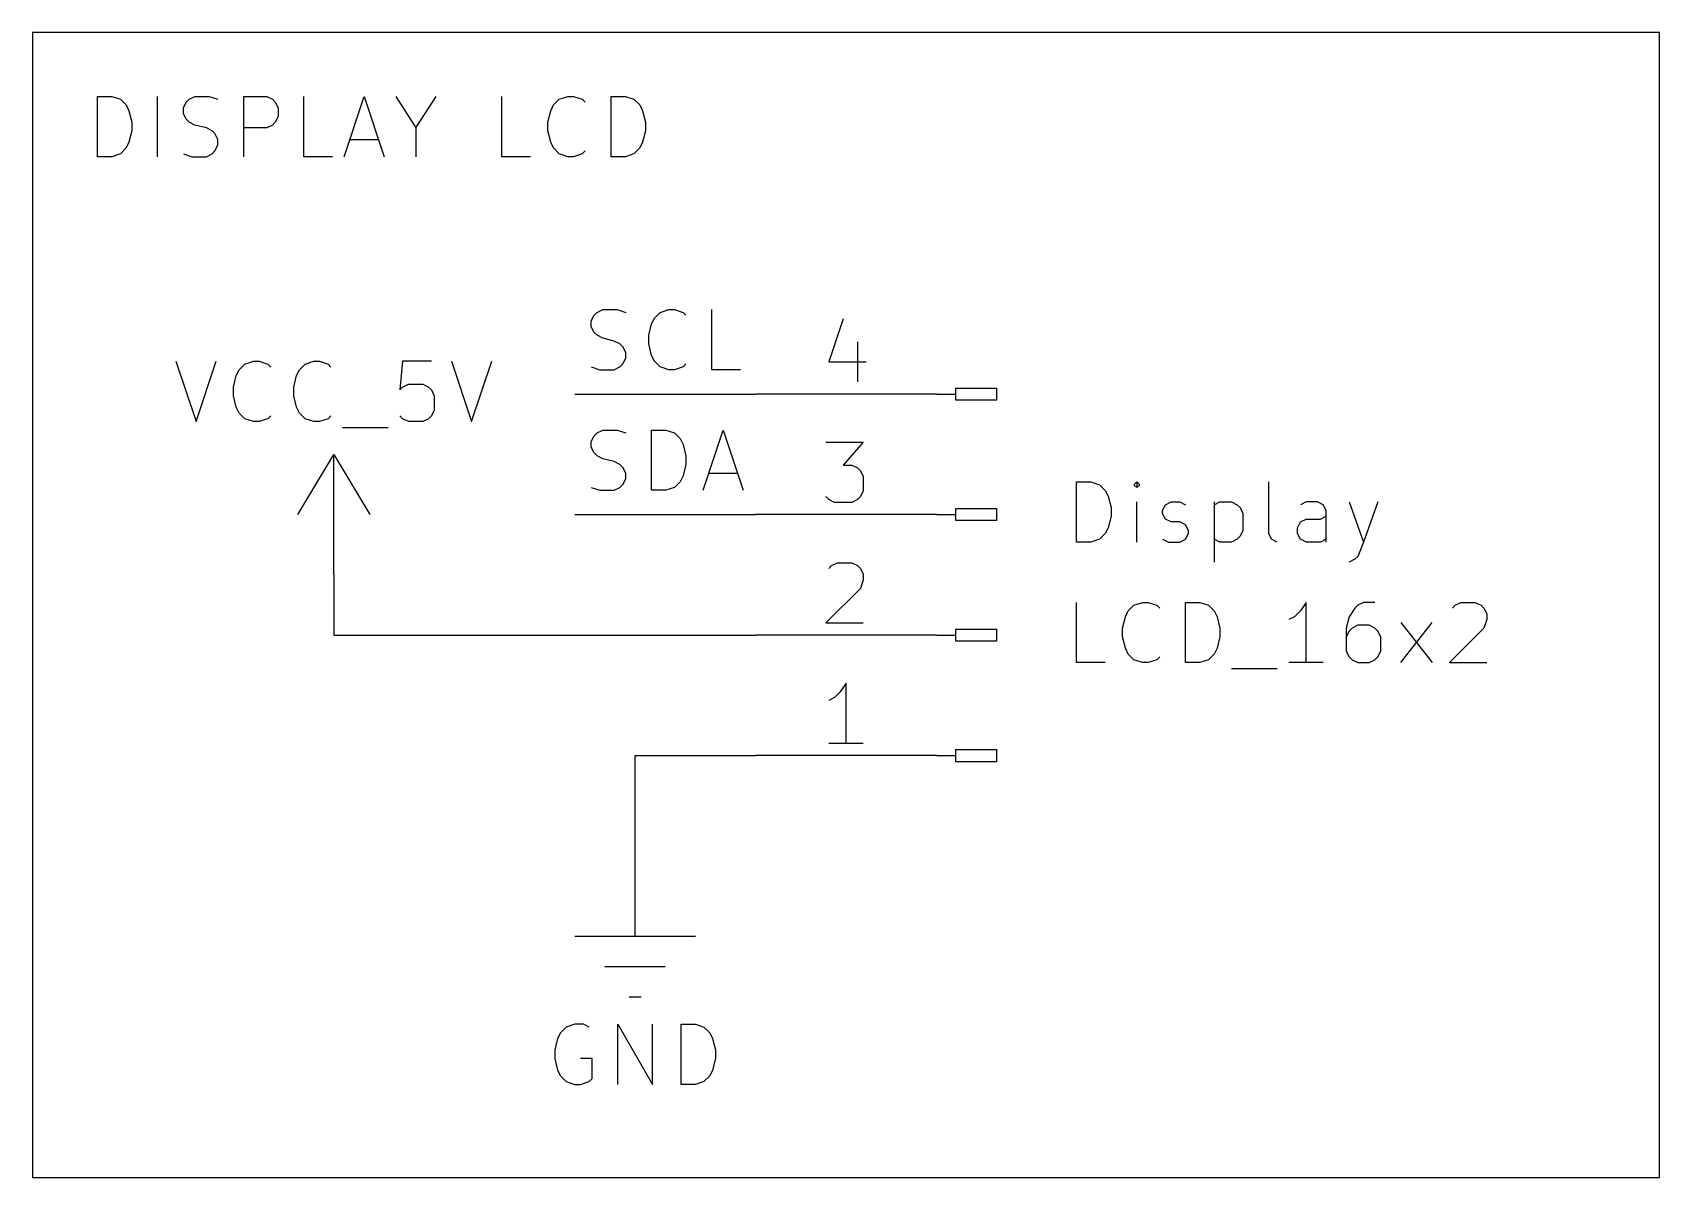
# Model space of a CAD drawing. Extents: x 0.4 to 11.3, y -7.9 to -0.4.
# Drawn here: x 6.9 to 8.25, y -5.55 to -4.6 of the extents above; entities that cross this region are included whole.
import ezdxf

# ---------------------------------------------------------------- set-up
doc = ezdxf.new("R2010")
doc.units = 0
doc.header["$MEASUREMENT"] = 0
for name, color, linetype in [('BLUE3', 171, 'CONTINUOUS'), ('CYAN2', 4, 'CONTINUOUS'), ('GRAY1', 251, 'CONTINUOUS'), ('GREEN3', 91, 'CONTINUOUS'), ('RED2', 1, 'CONTINUOUS'), ('RED3', 11, 'CONTINUOUS')]:
    doc.layers.add(name, color=color, linetype=linetype)

msp = doc.modelspace()

# ---------------------------------------------------------------- linework, layer by layer
at = {"layer": 'BLUE3', "linetype": 'CONTINUOUS'}
for p, q in [((6.9, -4.6), (6.9, -5.55)), ((8.25, -4.6), (6.9, -4.6)), ((8.25, -5.55), (8.25, -4.6)), ((6.9538, -4.703), (6.9538, -4.653)), ((6.9538, -4.653), (6.9657, -4.653)), ((6.9657, -4.653), (6.9729, -4.6553)), ((6.9729, -4.6553), (6.9776, -4.6601)), ((7.0038, -4.703), (7.0038, -4.653)), ((7.0276, -4.6577), (7.03, -4.6553)), ((7.03, -4.6553), (7.0348, -4.653)), ((7.0348, -4.653), (7.0467, -4.653)), ((7.0467, -4.653), (7.0538, -4.6553)), ((7.0752, -4.703), (7.0752, -4.653)), ((7.0752, -4.653), (7.0943, -4.653)), ((7.0943, -4.653), (7.099, -4.6553)), ((7.099, -4.6553), (7.1014, -4.6577)), ((7.1252, -4.703), (7.1252, -4.653)), ((7.1586, -4.703), (7.1752, -4.653)), ((7.1752, -4.653), (7.1919, -4.703)), ((7.2014, -4.653), (7.2181, -4.6792)), ((7.2181, -4.6792), (7.2348, -4.653)), ((7.2895, -4.703), (7.2895, -4.653)), ((7.3324, -4.6601), (7.3371, -4.6553)), ((7.3371, -4.6553), (7.3443, -4.653)), ((7.3443, -4.653), (7.349, -4.653)), ((7.349, -4.653), (7.3562, -4.6553)), ((7.3562, -4.6553), (7.3586, -4.6577)), ((7.38, -4.703), (7.38, -4.653)), ((7.38, -4.653), (7.3919, -4.653)), ((7.3919, -4.653), (7.399, -4.6553)), ((7.399, -4.6553), (7.4038, -4.6601)), ((6.9776, -4.6601), (6.98, -4.6649)), ((6.98, -4.6649), (6.9824, -4.6744)), ((7.0252, -4.6625), (7.0276, -4.6577)), ((7.0252, -4.6672), (7.0252, -4.6625)), ((7.0276, -4.672), (7.0252, -4.6672)), ((7.1014, -4.6577), (7.1038, -4.6625)), ((7.1038, -4.6696), (7.1014, -4.6744)), ((7.1038, -4.6625), (7.1038, -4.6696)), ((7.3276, -4.6744), (7.33, -4.6649)), ((7.33, -4.6649), (7.3324, -4.6601)), ((7.4038, -4.6601), (7.4062, -4.6649)), ((7.4062, -4.6649), (7.4086, -4.6744)), ((6.9824, -4.6815), (6.98, -4.6911)), ((6.9824, -4.6744), (6.9824, -4.6815)), ((7.03, -4.6744), (7.0276, -4.672)), ((7.0348, -4.6768), (7.03, -4.6744)), ((7.0443, -4.6792), (7.0348, -4.6768)), ((7.049, -4.6815), (7.0443, -4.6792)), ((7.0514, -4.6839), (7.049, -4.6815)), ((7.0538, -4.6887), (7.0514, -4.6839)), ((7.0943, -4.6792), (7.0752, -4.6792)), ((7.099, -4.6768), (7.0943, -4.6792)), ((7.1014, -4.6744), (7.099, -4.6768)), ((7.2181, -4.6792), (7.2181, -4.703)), ((7.3276, -4.6815), (7.3276, -4.6744)), ((7.33, -4.6911), (7.3276, -4.6815)), ((7.4086, -4.6815), (7.4062, -4.6911)), ((7.4086, -4.6744), (7.4086, -4.6815)), ((6.9776, -4.6958), (6.9729, -4.7006)), ((6.98, -4.6911), (6.9776, -4.6958)), ((7.0514, -4.6982), (7.0538, -4.6934)), ((7.0538, -4.6934), (7.0538, -4.6887)), ((7.1633, -4.6887), (7.1871, -4.6887)), ((7.3324, -4.6958), (7.33, -4.6911)), ((7.3371, -4.7006), (7.3324, -4.6958)), ((7.4038, -4.6958), (7.399, -4.7006)), ((7.4062, -4.6911), (7.4038, -4.6958)), ((6.9657, -4.703), (6.9538, -4.703)), ((6.9729, -4.7006), (6.9657, -4.703)), ((7.0252, -4.7006), (7.0324, -4.703)), ((7.0324, -4.703), (7.0443, -4.703)), ((7.0443, -4.703), (7.049, -4.7006)), ((7.049, -4.7006), (7.0514, -4.6982)), ((7.149, -4.703), (7.1252, -4.703)), ((7.3133, -4.703), (7.2895, -4.703)), ((7.3443, -4.703), (7.3371, -4.7006)), ((7.349, -4.703), (7.3443, -4.703)), ((7.3562, -4.7006), (7.349, -4.703)), ((7.3586, -4.6982), (7.3562, -4.7006)), ((7.3919, -4.703), (7.38, -4.703)), ((7.399, -4.7006), (7.3919, -4.703)), ((6.9, -5.55), (8.25, -5.55))]:
    msp.add_line(p, q, dxfattribs=at)
at = {"layer": 'CYAN2', "linetype": 'CONTINUOUS'}
for p, q in [((7.019, -4.8728), (7.0357, -4.9228)), ((7.0357, -4.9228), (7.0524, -4.8728)), ((7.0762, -4.8752), (7.0833, -4.8728)), ((7.0833, -4.8728), (7.0881, -4.8728)), ((7.0881, -4.8728), (7.0952, -4.8752)), ((7.1262, -4.8752), (7.1333, -4.8728)), ((7.1333, -4.8728), (7.1381, -4.8728)), ((7.1381, -4.8728), (7.1452, -4.8752)), ((7.2071, -4.8728), (7.2048, -4.8966)), ((7.231, -4.8728), (7.2071, -4.8728)), ((7.2476, -4.8728), (7.2643, -4.9228)), ((7.2643, -4.9228), (7.281, -4.8728)), ((7.0667, -4.8942), (7.069, -4.8847)), ((7.069, -4.8847), (7.0714, -4.8799)), ((7.0714, -4.8799), (7.0762, -4.8752)), ((7.0952, -4.8752), (7.0976, -4.8776)), ((7.1167, -4.8942), (7.119, -4.8847)), ((7.119, -4.8847), (7.1214, -4.8799)), ((7.1214, -4.8799), (7.1262, -4.8752)), ((7.1452, -4.8752), (7.1476, -4.8776)), ((7.0667, -4.9014), (7.0667, -4.8942)), ((7.1167, -4.9014), (7.1167, -4.8942)), ((7.2048, -4.8966), (7.2071, -4.8942)), ((7.2071, -4.8942), (7.2119, -4.8919)), ((7.2119, -4.8919), (7.2238, -4.8919)), ((7.2238, -4.8919), (7.2286, -4.8942)), ((7.2286, -4.8942), (7.231, -4.8966)), ((7.231, -4.8966), (7.2333, -4.9014)), ((7.069, -4.9109), (7.0667, -4.9014)), ((7.0714, -4.9157), (7.069, -4.9109)), ((7.119, -4.9109), (7.1167, -4.9014)), ((7.1214, -4.9157), (7.119, -4.9109)), ((7.2333, -4.9133), (7.231, -4.918)), ((7.2333, -4.9014), (7.2333, -4.9133)), ((7.0762, -4.9204), (7.0714, -4.9157)), ((7.0833, -4.9228), (7.0762, -4.9204)), ((7.0881, -4.9228), (7.0833, -4.9228)), ((7.0952, -4.9204), (7.0881, -4.9228)), ((7.0976, -4.918), (7.0952, -4.9204)), ((7.1262, -4.9204), (7.1214, -4.9157)), ((7.1333, -4.9228), (7.1262, -4.9204)), ((7.1381, -4.9228), (7.1333, -4.9228)), ((7.1452, -4.9204), (7.1381, -4.9228)), ((7.1476, -4.918), (7.1452, -4.9204)), ((7.2071, -4.9204), (7.2048, -4.918)), ((7.2119, -4.9228), (7.2071, -4.9204)), ((7.2238, -4.9228), (7.2119, -4.9228)), ((7.2286, -4.9204), (7.2238, -4.9228)), ((7.231, -4.918), (7.2286, -4.9204)), ((7.1571, -4.9276), (7.1952, -4.9276)), ((7.7663, -5.0228), (7.7663, -4.9728)), ((7.7663, -4.9728), (7.7782, -4.9728)), ((7.7782, -4.9728), (7.7853, -4.9752)), ((7.7853, -4.9752), (7.7901, -4.9799)), ((7.7901, -4.9799), (7.7925, -4.9847)), ((7.8163, -4.9728), (7.8139, -4.9752)), ((7.8139, -4.9752), (7.8163, -4.9776)), ((7.8187, -4.9752), (7.8163, -4.9728)), ((7.8163, -4.9728), (7.8163, -4.9776)), ((7.8163, -4.9776), (7.8187, -4.9752)), ((7.9258, -5.0157), (7.9258, -4.9728)), ((7.7925, -4.9847), (7.7949, -4.9942)), ((7.7949, -4.9942), (7.7949, -5.0014)), ((7.8163, -5.0228), (7.8163, -4.9895)), ((7.8377, -4.9966), (7.8401, -4.9918)), ((7.8401, -4.9918), (7.8449, -4.9895)), ((7.8449, -4.9895), (7.852, -4.9895)), ((7.852, -4.9895), (7.8568, -4.9918)), ((7.8806, -4.9895), (7.8806, -5.0395)), ((7.8806, -4.9918), (7.8853, -4.9895)), ((7.8853, -4.9895), (7.8949, -4.9895)), ((7.8949, -4.9895), (7.8996, -4.9918)), ((7.8996, -4.9918), (7.902, -4.9942)), ((7.902, -4.9942), (7.9044, -4.999)), ((7.9568, -4.9895), (7.952, -4.9918)), ((7.9663, -4.9895), (7.9568, -4.9895)), ((7.971, -4.9918), (7.9663, -4.9895)), ((7.9734, -4.9966), (7.971, -4.9918)), ((7.9925, -4.9895), (8.0044, -5.0228)), ((8.0163, -4.9895), (8.0044, -5.0228)), ((7.7949, -5.0014), (7.7925, -5.0109)), ((7.8377, -4.999), (7.8377, -4.9966)), ((7.8401, -5.0037), (7.8377, -4.999)), ((7.8449, -5.0061), (7.8401, -5.0037)), ((7.852, -5.0061), (7.8449, -5.0061)), ((7.8568, -5.0085), (7.852, -5.0061)), ((7.9044, -4.999), (7.9044, -5.0133)), ((7.9496, -5.0109), (7.952, -5.0061)), ((7.952, -5.0061), (7.9568, -5.0037)), ((7.9568, -5.0037), (7.9687, -5.0037)), ((7.9687, -5.0037), (7.9734, -5.0014)), ((7.9734, -5.0228), (7.9734, -4.9966)), ((7.7853, -5.0204), (7.7782, -5.0228)), ((7.7901, -5.0157), (7.7853, -5.0204)), ((7.7925, -5.0109), (7.7901, -5.0157)), ((7.8377, -5.0204), (7.8425, -5.0228)), ((7.852, -5.0228), (7.8568, -5.0204)), ((7.8591, -5.0133), (7.8568, -5.0085)), ((7.8568, -5.0204), (7.8591, -5.0157)), ((7.8591, -5.0157), (7.8591, -5.0133)), ((7.8853, -5.0228), (7.8806, -5.0204)), ((7.8996, -5.0204), (7.8949, -5.0228)), ((7.902, -5.018), (7.8996, -5.0204)), ((7.9044, -5.0133), (7.902, -5.018)), ((7.9282, -5.0204), (7.9258, -5.0157)), ((7.9329, -5.0228), (7.9282, -5.0204)), ((7.9496, -5.0157), (7.9496, -5.0109)), ((7.952, -5.0204), (7.9496, -5.0157)), ((7.9568, -5.0228), (7.952, -5.0204)), ((7.9734, -5.0204), (7.9687, -5.0228)), ((7.7782, -5.0228), (7.7663, -5.0228)), ((7.8425, -5.0228), (7.852, -5.0228)), ((7.8949, -5.0228), (7.8853, -5.0228)), ((7.9687, -5.0228), (7.9568, -5.0228)), ((7.9996, -5.0347), (7.9972, -5.0371)), ((8.0044, -5.0228), (7.9996, -5.0347)), ((7.9972, -5.0371), (7.9925, -5.0395)), ((7.7663, -5.1228), (7.7663, -5.0728)), ((7.8091, -5.0799), (7.8139, -5.0752)), ((7.8139, -5.0752), (7.821, -5.0728)), ((7.821, -5.0728), (7.8258, -5.0728)), ((7.8258, -5.0728), (7.8329, -5.0752)), ((7.8329, -5.0752), (7.8353, -5.0776)), ((7.8568, -5.1228), (7.8568, -5.0728)), ((7.8568, -5.0728), (7.8687, -5.0728)), ((7.8687, -5.0728), (7.8758, -5.0752)), ((7.8758, -5.0752), (7.8806, -5.0799)), ((7.9568, -5.0728), (7.952, -5.0799)), ((7.9568, -5.1228), (7.9568, -5.0728)), ((7.9996, -5.0752), (7.9972, -5.0776)), ((8.0044, -5.0728), (7.9996, -5.0752)), ((8.0139, -5.0728), (8.0044, -5.0728)), ((8.0782, -5.0776), (8.0806, -5.0752)), ((8.0806, -5.0752), (8.0853, -5.0728)), ((8.0853, -5.0728), (8.0972, -5.0728)), ((8.0972, -5.0728), (8.102, -5.0752)), ((8.102, -5.0752), (8.1044, -5.0776)), ((7.8044, -5.0942), (7.8068, -5.0847)), ((7.8068, -5.0847), (7.8091, -5.0799)), ((7.8806, -5.0799), (7.8829, -5.0847)), ((7.8829, -5.0847), (7.8853, -5.0942)), ((7.9472, -5.0847), (7.9425, -5.0871)), ((7.952, -5.0799), (7.9472, -5.0847)), ((7.9925, -5.0847), (7.9901, -5.0942)), ((7.9972, -5.0776), (7.9925, -5.0847)), ((8.0353, -5.1228), (8.0615, -5.0895)), ((8.0353, -5.0895), (8.0615, -5.1228)), ((8.1044, -5.0776), (8.1068, -5.0823)), ((8.1068, -5.0871), (8.1044, -5.0942)), ((8.1068, -5.0823), (8.1068, -5.0871)), ((7.8044, -5.1014), (7.8044, -5.0942)), ((7.8068, -5.1109), (7.8044, -5.1014)), ((7.8853, -5.1014), (7.8829, -5.1109)), ((7.8853, -5.0942), (7.8853, -5.1014)), ((7.9901, -5.0942), (7.9901, -5.1133)), ((7.9925, -5.0966), (7.9901, -5.1014)), ((7.9949, -5.0942), (7.9925, -5.0966)), ((7.9996, -5.0918), (7.9949, -5.0942)), ((8.0091, -5.0918), (7.9996, -5.0918)), ((8.0139, -5.0942), (8.0091, -5.0918)), ((8.0163, -5.0966), (8.0139, -5.0942)), ((8.0187, -5.1014), (8.0163, -5.0966)), ((8.0187, -5.1133), (8.0187, -5.1014)), ((8.1044, -5.0942), (8.0758, -5.1228)), ((7.8091, -5.1157), (7.8068, -5.1109)), ((7.8139, -5.1204), (7.8091, -5.1157)), ((7.8806, -5.1157), (7.8758, -5.1204)), ((7.8829, -5.1109), (7.8806, -5.1157)), ((7.9901, -5.1133), (7.9925, -5.118)), ((8.0163, -5.118), (8.0187, -5.1133)), ((7.7901, -5.1228), (7.7663, -5.1228)), ((7.821, -5.1228), (7.8139, -5.1204)), ((7.8258, -5.1228), (7.821, -5.1228)), ((7.8329, -5.1204), (7.8258, -5.1228)), ((7.8353, -5.118), (7.8329, -5.1204)), ((7.8687, -5.1228), (7.8568, -5.1228)), ((7.8758, -5.1204), (7.8687, -5.1228)), ((7.8949, -5.1276), (7.9329, -5.1276)), ((7.971, -5.1228), (7.9425, -5.1228)), ((7.9925, -5.118), (7.9949, -5.1204)), ((7.9949, -5.1204), (7.9996, -5.1228)), ((7.9996, -5.1228), (8.0091, -5.1228)), ((8.0091, -5.1228), (8.0139, -5.1204)), ((8.0139, -5.1204), (8.0163, -5.118)), ((8.0758, -5.1228), (8.1068, -5.1228)), ((7.3429, -5.4252), (7.3381, -5.4299)), ((7.35, -5.4228), (7.3429, -5.4252)), ((7.3571, -5.4228), (7.35, -5.4228)), ((7.3619, -5.4252), (7.3571, -5.4228)), ((7.3857, -5.4728), (7.3857, -5.4228)), ((7.3857, -5.4228), (7.4143, -5.4728)), ((7.4143, -5.4728), (7.4143, -5.4228)), ((7.4381, -5.4728), (7.4381, -5.4228)), ((7.4381, -5.4228), (7.45, -5.4228)), ((7.45, -5.4228), (7.4571, -5.4252)), ((7.4571, -5.4252), (7.4619, -5.4299)), ((7.3357, -5.4347), (7.3333, -5.4442)), ((7.3381, -5.4299), (7.3357, -5.4347)), ((7.4619, -5.4299), (7.4643, -5.4347)), ((7.4643, -5.4347), (7.4667, -5.4442)), ((7.3333, -5.4442), (7.3333, -5.4514)), ((7.3333, -5.4514), (7.3357, -5.4609)), ((7.3643, -5.4514), (7.3548, -5.4514)), ((7.3643, -5.468), (7.3643, -5.4514)), ((7.4667, -5.4514), (7.4643, -5.4609)), ((7.4667, -5.4442), (7.4667, -5.4514)), ((7.3357, -5.4609), (7.3381, -5.4657)), ((7.3381, -5.4657), (7.3429, -5.4704)), ((7.4619, -5.4657), (7.4571, -5.4704)), ((7.4643, -5.4609), (7.4619, -5.4657)), ((7.3429, -5.4704), (7.35, -5.4728)), ((7.35, -5.4728), (7.3548, -5.4728)), ((7.3548, -5.4728), (7.3619, -5.4704)), ((7.3619, -5.4704), (7.3643, -5.468)), ((7.45, -5.4728), (7.4381, -5.4728)), ((7.4571, -5.4704), (7.45, -5.4728))]:
    msp.add_line(p, q, dxfattribs=at)
at = {"layer": 'GRAY1', "linetype": 'CONTINUOUS'}
for p, q in [((7.366, -4.8346), (7.3684, -4.8322)), ((7.3684, -4.8322), (7.3732, -4.8298)), ((7.3732, -4.8298), (7.3851, -4.8298)), ((7.3851, -4.8298), (7.3922, -4.8322)), ((7.416, -4.8369), (7.4208, -4.8322)), ((7.4208, -4.8322), (7.4279, -4.8298)), ((7.4279, -4.8298), (7.4327, -4.8298)), ((7.4327, -4.8298), (7.4398, -4.8322)), ((7.4398, -4.8322), (7.4422, -4.8346)), ((7.4636, -4.8798), (7.4636, -4.8298)), ((7.3636, -4.8393), (7.366, -4.8346)), ((7.3636, -4.8441), (7.3636, -4.8393)), ((7.366, -4.8488), (7.3636, -4.8441)), ((7.4113, -4.8512), (7.4136, -4.8417)), ((7.4136, -4.8417), (7.416, -4.8369)), ((7.3684, -4.8512), (7.366, -4.8488)), ((7.3732, -4.8536), (7.3684, -4.8512)), ((7.3827, -4.856), (7.3732, -4.8536)), ((7.3874, -4.8584), (7.3827, -4.856)), ((7.3898, -4.8608), (7.3874, -4.8584)), ((7.4113, -4.8584), (7.4113, -4.8512)), ((7.4136, -4.8679), (7.4113, -4.8584)), ((7.3922, -4.8655), (7.3898, -4.8608)), ((7.3898, -4.875), (7.3922, -4.8703)), ((7.3922, -4.8703), (7.3922, -4.8655)), ((7.416, -4.8727), (7.4136, -4.8679)), ((7.4208, -4.8774), (7.416, -4.8727)), ((7.3636, -4.8774), (7.3708, -4.8798)), ((7.3708, -4.8798), (7.3827, -4.8798)), ((7.3827, -4.8798), (7.3874, -4.8774)), ((7.3874, -4.8774), (7.3898, -4.875)), ((7.4279, -4.8798), (7.4208, -4.8774)), ((7.4327, -4.8798), (7.4279, -4.8798)), ((7.4398, -4.8774), (7.4327, -4.8798)), ((7.4422, -4.875), (7.4398, -4.8774)), ((7.4874, -4.8798), (7.4636, -4.8798)), ((7.3636, -4.9393), (7.366, -4.9346)), ((7.3636, -4.9441), (7.3636, -4.9393)), ((7.366, -4.9346), (7.3684, -4.9322)), ((7.3684, -4.9322), (7.3732, -4.9298)), ((7.3732, -4.9298), (7.3851, -4.9298)), ((7.3851, -4.9298), (7.3922, -4.9322)), ((7.4136, -4.9798), (7.4136, -4.9298)), ((7.4136, -4.9298), (7.4255, -4.9298)), ((7.4255, -4.9298), (7.4327, -4.9322)), ((7.4327, -4.9322), (7.4374, -4.9369)), ((7.4374, -4.9369), (7.4398, -4.9417)), ((7.4565, -4.9798), (7.4732, -4.9298)), ((7.4732, -4.9298), (7.4898, -4.9798)), ((7.366, -4.9488), (7.3636, -4.9441)), ((7.3684, -4.9512), (7.366, -4.9488)), ((7.3732, -4.9536), (7.3684, -4.9512)), ((7.3827, -4.956), (7.3732, -4.9536)), ((7.4398, -4.9417), (7.4422, -4.9512)), ((7.4422, -4.9512), (7.4422, -4.9584)), ((7.3874, -4.9584), (7.3827, -4.956)), ((7.3898, -4.9608), (7.3874, -4.9584)), ((7.3922, -4.9655), (7.3898, -4.9608)), ((7.3922, -4.9703), (7.3922, -4.9655)), ((7.4398, -4.9679), (7.4374, -4.9727)), ((7.4422, -4.9584), (7.4398, -4.9679)), ((7.4613, -4.9655), (7.4851, -4.9655)), ((7.3636, -4.9774), (7.3708, -4.9798)), ((7.3708, -4.9798), (7.3827, -4.9798)), ((7.3827, -4.9798), (7.3874, -4.9774)), ((7.3874, -4.9774), (7.3898, -4.975)), ((7.3898, -4.975), (7.3922, -4.9703)), ((7.4255, -4.9798), (7.4136, -4.9798)), ((7.4327, -4.9774), (7.4255, -4.9798)), ((7.4374, -4.9727), (7.4327, -4.9774))]:
    msp.add_line(p, q, dxfattribs=at)
at = {"layer": 'GREEN3', "linetype": 'CONTINUOUS'}
for p, q in [((7.35, -4.9), (7.5, -4.9)), ((7.35, -5), (7.5, -5)), ((7.15, -5.05), (7.15, -5.1)), ((7.15, -5.1), (7.5, -5.1)), ((7.4, -5.3), (7.4, -5.2)), ((7.4, -5.2), (7.5, -5.2))]:
    msp.add_line(p, q, dxfattribs=at)
at = {"layer": 'RED2', "linetype": 'CONTINUOUS'}
for p, q in [((7.65, -4.9), (7.5, -4.9)), ((7.65, -4.9), (7.666, -4.9)), ((7.666, -4.905), (7.666, -4.895)), ((7.666, -4.895), (7.7, -4.895)), ((7.7, -4.895), (7.7, -4.905)), ((7.7, -4.905), (7.666, -4.905)), ((7.12, -5), (7.15, -4.95)), ((7.15, -5.05), (7.15, -4.95)), ((7.15, -4.95), (7.18, -5)), ((7.65, -5), (7.5, -5)), ((7.65, -5), (7.666, -5)), ((7.666, -5.005), (7.666, -4.995)), ((7.666, -4.995), (7.7, -4.995)), ((7.7, -5.005), (7.666, -5.005)), ((7.7, -4.995), (7.7, -5.005)), ((7.65, -5.1), (7.5, -5.1)), ((7.65, -5.1), (7.666, -5.1)), ((7.666, -5.105), (7.666, -5.095)), ((7.666, -5.095), (7.7, -5.095)), ((7.7, -5.095), (7.7, -5.105)), ((7.7, -5.105), (7.666, -5.105)), ((7.666, -5.205), (7.666, -5.195)), ((7.666, -5.195), (7.7, -5.195)), ((7.7, -5.195), (7.7, -5.205)), ((7.65, -5.2), (7.5, -5.2)), ((7.65, -5.2), (7.666, -5.2)), ((7.7, -5.205), (7.666, -5.205)), ((7.4, -5.35), (7.4, -5.3)), ((7.45, -5.35), (7.35, -5.35)), ((7.375, -5.375), (7.425, -5.375)), ((7.395, -5.4), (7.405, -5.4))]:
    msp.add_line(p, q, dxfattribs=at)
at = {"layer": 'RED3', "linetype": 'CONTINUOUS'}
for p, q in [((7.5726, -4.8375), (7.5607, -4.8732)), ((7.5845, -4.8565), (7.5845, -4.8899)), ((7.5607, -4.8732), (7.5917, -4.8732)), ((7.5583, -4.9399), (7.5893, -4.9399)), ((7.5893, -4.9399), (7.5726, -4.9589)), ((7.5726, -4.9589), (7.5798, -4.9589)), ((7.5798, -4.9589), (7.5845, -4.9613)), ((7.5845, -4.9613), (7.5869, -4.9637)), ((7.5869, -4.9637), (7.5893, -4.9684)), ((7.5893, -4.9804), (7.5869, -4.9851)), ((7.5893, -4.9684), (7.5893, -4.9804)), ((7.5607, -4.9875), (7.5583, -4.9851)), ((7.5655, -4.9899), (7.5607, -4.9875)), ((7.5798, -4.9899), (7.5655, -4.9899)), ((7.5845, -4.9875), (7.5798, -4.9899)), ((7.5869, -4.9851), (7.5845, -4.9875)), ((7.5607, -5.0446), (7.5631, -5.0423)), ((7.5631, -5.0423), (7.5679, -5.0399)), ((7.5679, -5.0399), (7.5798, -5.0399)), ((7.5798, -5.0399), (7.5845, -5.0423)), ((7.5845, -5.0423), (7.5869, -5.0446)), ((7.5869, -5.0446), (7.5893, -5.0494)), ((7.5869, -5.0613), (7.5583, -5.0899)), ((7.5893, -5.0542), (7.5869, -5.0613)), ((7.5893, -5.0494), (7.5893, -5.0542)), ((7.5583, -5.0899), (7.5893, -5.0899)), ((7.575, -5.1399), (7.5702, -5.147)), ((7.575, -5.1899), (7.575, -5.1399)), ((7.5655, -5.1518), (7.5607, -5.1542)), ((7.5702, -5.147), (7.5655, -5.1518)), ((7.5893, -5.1899), (7.5607, -5.1899))]:
    msp.add_line(p, q, dxfattribs=at)

doc.saveas('drawing.dxf')
